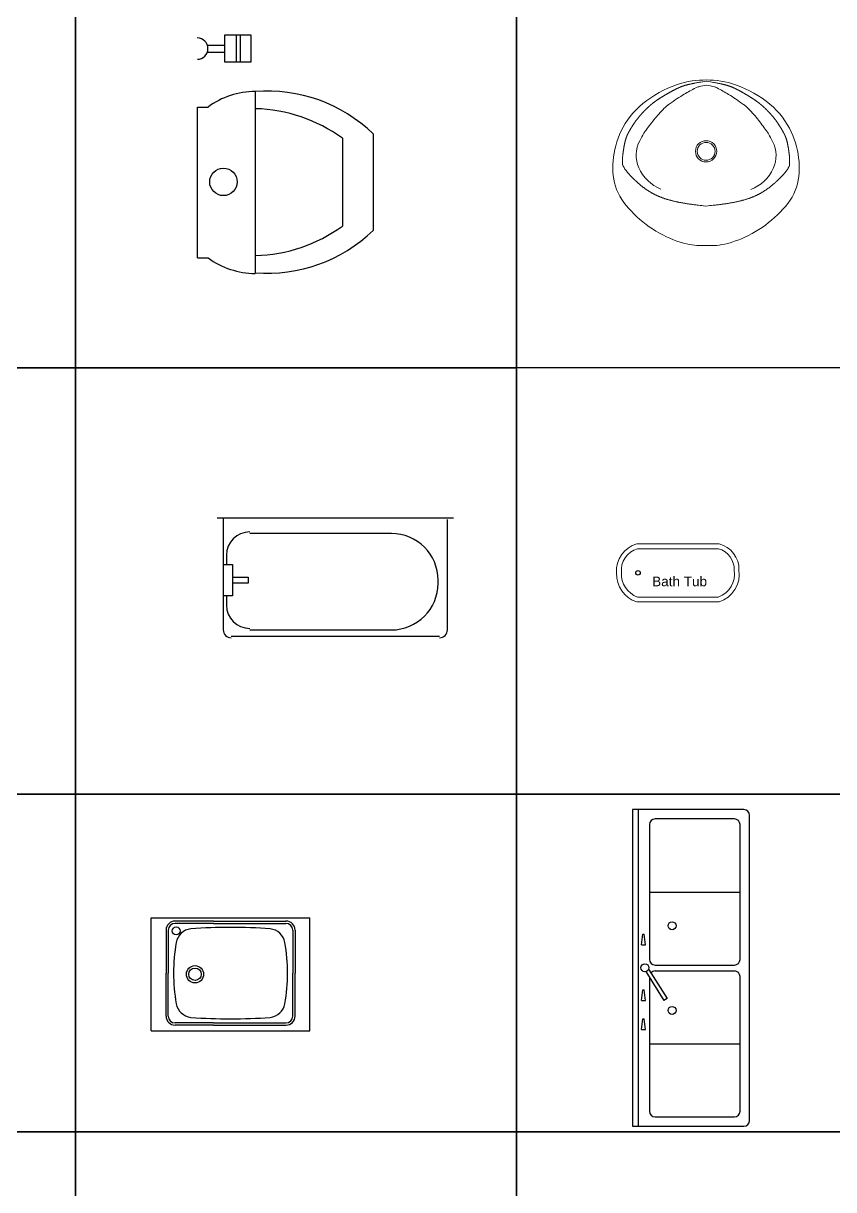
# Model space of a CAD drawing. Header units: millimetres. Extents: x 7765 to 58251, y -31150 to 10119.
# Drawn here: x 26499 to 30079, y -6060 to -905 of the extents above; entities that cross this region are included whole.
import ezdxf

# ---------------------------------------------------------------- set-up
doc = ezdxf.new("R2010")
doc.units = ezdxf.units.MM
for name, color, linetype, lineweight in [('FUR', 7, 'Continuous', 15), ('KUTUPHANE', 4, 'Continuous', 30), ('print', 7, 'Continuous', 13), ('TEXT-1', 250, 'Continuous', 25)]:
    doc.layers.add(name, color=color, linetype=linetype, lineweight=lineweight)
doc.layers.add('PP-AC RETURN PIPE', color=11, linetype='Continuous')
doc.styles.get("Standard").update_dxf_attribs({"font": 'Arial.ttf'})

# ---------------------------------------------------------------- blocks, each defined once
blk = doc.blocks.new('A$C3A4C1CAD')
for p, q in [((0.101, 0.2759), (0.051, 0.2759)), ((0.051, 0.2759), (0.051, 0.2259)), ((0.0726, 0.2759), (0.0726, 0.2259)), ((0.08, 0.2759), (0.08, 0.2259)), ((0.101, 0.2259), (0.101, 0.2759)), ((0.0188, 0.2576), (0.051, 0.2576)), ((0.0188, 0.2444), (0.051, 0.2444)), ((0.051, 0.2259), (0.101, 0.2259)), ((0.1085, 0.1706), (0.1085, -0.1706)), ((0, -0.1414), (0, 0.1414)), ((0, 0.1414), (0.0201, 0.1414)), ((0.3293, 0.0912), (0.3293, -0.0901)), ((0.2718, 0.0831), (0.2718, -0.0821)), ((0, -0.1414), (0.0201, -0.1414))]:
    blk.add_line(p, q)
blk.add_circle((0.0488, 0.0009), 0.0257)
for centre, radius, start, end in [((-0.0002, 0.2509), 0.02, 270.52, 90), ((0.1087, 0.0216), 0.149, 90.0759, 126.5016), ((0.1305, -0.1148), 0.2863, 46.0131, 94.3981), ((0.1005, -0.1549), 0.2933, 54.2552, 88.3315), ((0.1005, 0.156), 0.2933, 271.6685, 305.7448), ((0.1305, 0.1159), 0.2863, 265.6019, 313.9869), ((0.1087, -0.0216), 0.149, 233.4984, 269.9241)]:
    blk.add_arc(centre, radius, start, end)
blk = doc.blocks.new('S13')
at = {"color": 0}
for p, q in [((0, 250), (700, 250)), ((0, -250), (0, 250)), ((275, 235), (105, 235)), ((275, 225), (105, 225)), ((275, 235), (595, 235)), ((275, 225), (595, 225)), ((700, -250), (700, 250)), ((65, 195), (65, 5)), ((75, 195), (75, 5)), ((625, 195), (625, 5)), ((635, 195), (635, 5)), ((65, -185), (65, 5)), ((75, -185), (75, 5)), ((625, -185), (625, 5)), ((635, -185), (635, 5)), ((0, -250), (700, -250)), ((275, -215), (105, -215)), ((275, -225), (105, -225)), ((275, -215), (595, -215)), ((275, -225), (595, -225))]:
    blk.add_line(p, q, dxfattribs=at)
for centre, radius in [((109.6, 191.7), 17.5), ((193, 0), 38), ((193, 0), 27.5)]:
    blk.add_circle(centre, radius, dxfattribs=at)
for centre, radius, start, end in [((105, 195), 40, 90, 180), ((105, 195), 30, 90, 180), ((349.9, -2373.4), 2580.4, 89.9986, 93.896), ((350.1, -2373.4), 2580.4, 86.104, 90.0014), ((595, 195), 40, 0, 90), ((595, 195), 30, 0, 90), ((184, 126.6), 75, 97.23, 169.6188), ((516, 126.6), 75, 10.3812, 82.77), ((848, 5), 750, 169.6188, 180), ((-148, 5), 750, 0, 10.3812), ((848, 5), 750, 180, 190.3812), ((-148, 5), 750, 349.6188, 0), ((184, -116.6), 75, 190.3812, 262.77), ((516, -116.6), 75, 277.23, 349.6188), ((105, -185), 40, 180, 270), ((105, -185), 30, 180, 270), ((349.9, 2383.4), 2580.4, 266.104, 270.0014), ((350.1, 2383.4), 2580.4, 269.9986, 273.896), ((595, -185), 40, 270, 0), ((595, -185), 30, 270, 0)]:
    blk.add_arc(centre, radius, start, end, dxfattribs=at)
blk = doc.blocks.new('S16')
at = {"color": 0}
for p, q in [((0, 840), (0, -840)), ((30, 840), (0, 840)), ((590, 840), (30, 840)), ((30, 840), (30, -840)), ((620, -810), (620, 810)), ((90, 760), (90, 402.5)), ((540, 790), (120, 790)), ((570, 45), (570, 760)), ((90, 402.5), (570, 402.5)), ((90, 402.5), (90, 45)), ((47.6, 122.8), (54.2, 179.7)), ((54.2, 179.7), (61.8, 179.7)), ((68.5, 122.8), (61.8, 179.7)), ((47.6, 122.8), (68.5, 122.8)), ((120, 15), (540, 15)), ((69.7, -19.7), (166.5, -172.5)), ((85.1, -6.7), (183.3, -161.8)), ((90, -51.8), (90, -403.2)), ((120, -16.3), (540, -16.3)), ((570, -760), (570, -46.3)), ((47.6, -172.9), (54.2, -116.1)), ((54.2, -116.1), (61.8, -116.1)), ((68.5, -172.9), (61.8, -116.1)), ((47.6, -172.9), (68.5, -172.9)), ((183.3, -161.8), (166.5, -172.5)), ((47.6, -327), (54.2, -270.2)), ((54.2, -270.2), (61.8, -270.2)), ((68.5, -327), (61.8, -270.2)), ((47.6, -327), (68.5, -327)), ((90, -403.2), (570, -403.2)), ((90, -403.2), (90, -760)), ((120, -790), (540, -790)), ((0, -840), (30, -840)), ((30, -840), (590, -840))]:
    blk.add_line(p, q, dxfattribs=at)
for centre in [(209.8, 223.7), (65.3, 1.1), (209.8, -225.1)]:
    blk.add_circle(centre, 21.2, dxfattribs=at)
for centre, start, end in [((590, 810), 0, 90), ((120, 760), 90, 180), ((540, 760), 0, 90), ((120, 45), 180, 270), ((540, 45), 270, 0), ((120, -46.3), 90, 138.39139), ((540, -46.3), 0, 90), ((120, -760), 180, 270), ((540, -760), 270, 0), ((590, -810), 270, 0)]:
    blk.add_arc(centre, 30, start, end, dxfattribs=at)
blk = doc.blocks.new('URINAL')
at = {"color": 1}
blk.add_lwpolyline([(3.1, 43.3), (4.6, 49.2), (6.4, 55.5), (8.6, 61.9), (11.1, 68.6), (13.8, 75.5), (16.9, 82.4), (20.2, 89.3), (23.8, 96.1), (27.7, 102.8), (31.7, 109.4), (36, 115.8), (40.5, 122.1), (45.2, 128.2), (50.1, 134.1), (55.2, 139.9), (60.4, 145.5), (65.8, 150.8), (71.3, 156), (77, 160.8), (82.8, 165.4), (88.8, 169.6), (95, 173.4), (101.3, 176.7), (107.8, 179.6), (114.4, 182), (121.2, 183.9), (128.1, 185.4), (135.1, 186.4), (142.3, 187), (149.5, 187.2), (156.7, 187.1), (164, 186.7), (171.3, 185.9), (178.6, 184.9), (185.8, 183.5), (193.1, 181.8), (200.4, 179.8), (207.6, 177.3), (214.8, 174.5), (222, 171.3), (229.1, 167.6), (236.1, 163.5), (243.1, 159), (249.9, 154), (256.5, 148.6), (263, 142.7), (269.3, 136.3), (275.3, 129.4), (281.1, 122.1), (286.6, 114.3), (291.8, 106.2), (296.7, 98), (301.2, 89.6), (305.2, 81.2), (308.8, 72.8), (311.9, 64.7), (314.5, 56.8), (316.7, 49.1), (318.4, 41.6), (319.7, 34.3), (320.6, 27.2), (321.2, 20.1), (321.6, 13.2), (321.7, 6.2), (321.6, -0.7), (321.2, -7.7), (320.6, -14.8), (319.7, -21.9), (318.4, -29.2), (316.7, -36.7), (314.5, -44.4), (311.9, -52.3), (308.8, -60.4), (305.2, -68.8), (301.2, -77.2), (296.7, -85.6), (291.8, -93.8), (286.6, -101.9), (281.1, -109.7), (275.3, -117), (269.3, -123.9), (263, -130.3), (256.5, -136.2), (249.9, -141.6), (243.1, -146.6), (236.1, -151.1), (229.1, -155.2), (222, -158.9), (214.8, -162.1), (207.6, -164.9), (200.4, -167.4), (193.1, -169.4), (185.8, -171.1), (178.6, -172.5), (171.3, -173.5), (164, -174.3), (156.7, -174.7), (149.5, -174.8), (142.3, -174.6), (135.1, -174), (128.1, -173), (121.2, -171.5), (114.4, -169.6), (107.8, -167.2), (101.3, -164.3), (95, -161), (88.8, -157.2), (82.8, -153), (77, -148.4), (71.3, -143.6), (65.8, -138.4), (60.4, -133.1), (55.2, -127.5), (50.1, -121.7), (45.2, -115.8), (40.5, -109.7), (36, -103.4), (31.7, -97), (27.7, -90.4), (23.8, -83.7), (20.2, -76.9), (16.9, -70), (13.8, -63.1), (11.1, -56.2), (8.6, -49.5), (6.4, -43), (4.6, -36.8), (3.1, -30.9), (2, -25.4), (1.2, -20.3), (0.6, -15.4), (0.3, -10.8), (0.1, -6.4), (0, -2.1), (0, 2.1), (0, 6.2), (0, 10.3), (0, 14.5), (0.1, 18.8), (0.3, 23.2), (0.6, 27.8), (1.2, 32.7), (2, 37.8)], close=True, dxfattribs=at)
for points in [[(76.8, 6.2), (77.2, 10.5), (77.6, 14.2), (78, 17.5), (78.3, 20.4), (78.6, 22.9), (78.9, 25.2), (79.1, 27.2), (79.3, 29.1), (79.6, 30.8), (79.8, 32.5), (80, 34.1), (80.2, 35.7), (80.4, 37.2), (80.6, 38.6), (80.8, 40), (81, 41.4), (81.2, 42.8), (81.4, 44.2), (81.6, 45.6), (81.9, 47), (82.1, 48.3), (82.3, 49.7), (82.5, 51), (82.8, 52.4), (83, 53.7), (83.2, 55), (83.5, 56.3), (83.7, 57.7), (84, 59), (84.2, 60.3), (84.5, 61.5), (84.8, 62.8), (85, 64.1), (85.3, 65.4), (85.6, 66.6), (85.9, 67.9), (86.1, 69.1), (86.4, 70.4), (86.7, 71.6), (87, 72.8), (87.3, 74), (87.6, 75.2), (88, 76.4), (88.3, 77.6), (88.6, 78.8), (88.9, 79.9), (89.3, 81.1), (89.6, 82.2), (90, 83.4), (90.3, 84.5), (90.7, 85.6), (91, 86.8), (91.4, 87.9), (91.8, 89), (92.2, 90.1), (92.6, 91.1), (93, 92.2), (93.4, 93.3), (93.8, 94.3), (94.2, 95.4), (94.6, 96.4), (95, 97.4), (95.4, 98.4), (95.9, 99.5), (96.3, 100.5), (96.8, 101.5), (97.2, 102.4), (97.7, 103.4), (98.1, 104.4), (98.6, 105.3), (99.1, 106.3), (99.6, 107.2), (100, 108.2), (100.5, 109.1), (101, 110), (101.5, 111), (102, 111.9), (102.5, 112.8), (103, 113.7), (103.6, 114.5), (104.1, 115.4), (104.6, 116.3), (105.1, 117.2), (105.7, 118), (106.2, 118.9), (106.8, 119.7), (107.3, 120.6), (107.9, 121.4), (108.4, 122.2), (109, 123.1), (109.5, 123.9), (110.1, 124.7), (110.7, 125.5), (111.3, 126.3), (111.9, 127.1), (112.4, 127.9), (113, 128.7), (113.6, 129.4), (114.2, 130.2), (114.8, 131), (115.4, 131.7), (116, 132.5), (116.6, 133.3), (117.3, 134), (117.9, 134.7), (118.5, 135.5), (119.1, 136.2), (119.7, 137), (120.4, 137.7), (121, 138.4), (121.6, 139.1), (122.3, 139.8), (122.9, 140.5), (123.6, 141.3), (124.2, 142), (124.9, 142.7), (125.5, 143.4), (126.2, 144), (126.8, 144.7), (127.5, 145.4), (128.2, 146.1), (128.8, 146.8), (129.5, 147.5), (130.2, 148.1), (130.8, 148.8), (131.5, 149.5), (132.2, 150.1), (132.9, 150.8), (133.6, 151.4), (134.2, 152.1), (134.9, 152.7), (135.6, 153.4), (136.3, 154), (137, 154.7), (137.7, 155.3), (138.4, 155.9), (139.1, 156.5), (139.8, 157.2), (140.5, 157.8), (141.2, 158.4), (141.9, 159), (142.6, 159.6), (143.4, 160.2), (144.1, 160.8), (144.8, 161.4), (145.5, 161.9), (146.3, 162.5), (147.1, 163.1), (147.9, 163.7), (148.7, 164.2), (149.7, 164.8), (150.6, 165.4), (151.7, 165.9), (152.7, 166.5), (153.7, 167), (154.7, 167.5), (155.5, 167.9), (156.1, 168.2), (156.5, 168.4), (156.7, 168.4)], [(319.4, 6.2), (318.7, 10.4), (318.1, 14), (317.6, 17.1), (317.1, 19.8), (316.7, 22), (316.4, 23.9), (316, 25.6), (315.8, 27.1), (315.5, 28.5), (315.2, 29.8), (315, 31), (314.8, 32.2), (314.5, 33.3), (314.3, 34.3), (314.1, 35.3), (313.9, 36.2), (313.7, 37.1), (313.5, 38), (313.3, 38.9), (313.1, 39.7), (312.9, 40.6), (312.7, 41.4), (312.5, 42.2), (312.3, 43), (312.1, 43.7), (311.9, 44.5), (311.7, 45.2), (311.5, 45.9), (311.3, 46.6), (311.1, 47.3), (310.9, 47.9), (310.7, 48.6), (310.5, 49.2), (310.3, 49.8), (310.1, 50.4), (309.9, 51), (309.7, 51.6), (309.5, 52.2), (309.3, 52.8), (309.1, 53.3), (308.9, 53.9), (308.6, 54.4), (308.4, 55), (308.2, 55.5), (308, 56), (307.8, 56.6), (307.6, 57.1), (307.4, 57.6), (307.1, 58.1), (306.9, 58.6), (306.7, 59.1), (306.5, 59.6), (306.2, 60.1), (306, 60.6), (305.8, 61.1), (305.5, 61.6), (305.3, 62.1), (305.1, 62.7), (304.8, 63.2), (304.6, 63.7), (304.3, 64.2), (304.1, 64.7), (303.8, 65.2), (303.5, 65.7), (303.3, 66.2), (303, 66.7), (302.8, 67.3), (302.5, 67.8), (302.2, 68.3), (302, 68.8), (301.7, 69.3), (301.4, 69.8), (301.1, 70.4), (300.9, 70.9), (300.6, 71.4), (300.3, 71.9), (300, 72.4), (299.7, 73), (299.5, 73.5), (299.2, 74), (298.9, 74.5), (298.6, 75), (298.3, 75.6), (298, 76.1), (297.7, 76.6), (297.4, 77.1), (297.2, 77.6), (296.9, 78.1), (296.6, 78.7), (296.3, 79.2), (296, 79.7), (295.7, 80.2), (295.4, 80.7), (295.1, 81.2), (294.8, 81.7), (294.5, 82.2), (294.2, 82.7), (293.9, 83.2), (293.6, 83.7), (293.3, 84.2), (293, 84.7), (292.7, 85.2), (292.4, 85.7), (292.2, 86.2), (291.9, 86.7), (291.6, 87.2), (291.3, 87.6), (291, 88.1), (290.7, 88.6), (290.4, 89.1), (290.1, 89.5), (289.8, 90), (289.5, 90.5), (289.3, 90.9), (289, 91.4), (288.7, 91.8), (288.4, 92.3), (288.1, 92.7), (287.9, 93.2), (287.6, 93.6), (287.3, 94), (287, 94.5), (286.8, 94.9), (286.5, 95.3), (286.2, 95.7), (286, 96.2), (285.7, 96.6), (285.4, 97), (285.2, 97.4), (284.9, 97.8), (284.6, 98.2), (284.4, 98.6), (284.1, 99), (283.8, 99.4), (283.6, 99.8), (283.3, 100.2), (283.1, 100.6), (282.8, 100.9), (282.5, 101.3), (282.3, 101.7), (282, 102.1), (281.8, 102.4), (281.5, 102.8), (281.3, 103.2), (281, 103.5), (280.7, 103.9), (280.5, 104.3), (280.2, 104.6), (280, 105), (279.7, 105.3), (279.5, 105.7), (279.2, 106.1), (278.9, 106.4), (278.7, 106.8), (278.4, 107.1), (278.1, 107.5), (277.9, 107.8), (277.6, 108.2), (277.4, 108.5), (277.1, 108.8), (276.8, 109.2), (276.6, 109.5), (276.3, 109.9), (276, 110.2), (275.7, 110.6), (275.5, 110.9), (275.2, 111.2), (274.9, 111.6), (274.6, 111.9), (274.4, 112.3), (274.1, 112.6), (273.8, 112.9), (273.5, 113.3), (273.2, 113.6), (272.9, 114), (272.6, 114.3), (272.3, 114.7), (272.1, 115), (271.8, 115.3), (271.5, 115.7), (271.1, 116), (270.8, 116.4), (270.5, 116.7), (270.2, 117.1), (269.9, 117.4), (269.6, 117.8), (269.3, 118.1), (269, 118.5), (268.6, 118.8), (268.3, 119.2), (268, 119.5), (267.6, 119.9), (267.3, 120.2), (267, 120.6), (266.6, 120.9), (266.3, 121.3), (265.9, 121.7), (265.6, 122), (265.3, 122.4), (264.9, 122.7), (264.5, 123.1), (264.2, 123.4), (263.8, 123.8), (263.5, 124.2), (263.1, 124.5), (262.8, 124.9), (262.4, 125.2), (262, 125.6), (261.7, 126), (261.3, 126.3), (260.9, 126.7), (260.5, 127), (260.2, 127.4), (259.8, 127.7), (259.4, 128.1), (259, 128.5), (258.6, 128.8), (258.3, 129.2), (257.9, 129.5), (257.5, 129.9), (257.1, 130.2), (256.7, 130.6), (256.3, 130.9), (255.9, 131.3), (255.5, 131.7), (255.1, 132), (254.7, 132.4), (254.4, 132.7), (254, 133), (253.6, 133.4), (253.2, 133.7), (252.8, 134.1), (252.4, 134.4), (252, 134.8), (251.6, 135.1), (251.1, 135.4), (250.7, 135.8), (250.3, 136.1), (249.9, 136.5), (249.5, 136.8), (249.1, 137.1), (248.7, 137.5), (248.3, 137.8), (247.9, 138.1), (247.5, 138.4), (247.1, 138.8), (246.7, 139.1), (246.3, 139.4), (245.8, 139.7), (245.4, 140), (245, 140.3), (244.6, 140.7), (244.2, 141), (243.8, 141.3), (243.4, 141.6), (243, 141.9), (242.6, 142.2), (242.1, 142.5), (241.7, 142.8), (241.3, 143.1), (240.9, 143.4), (240.5, 143.7), (240.1, 144), (239.7, 144.2), (239.3, 144.5), (238.9, 144.8), (238.5, 145.1), (238.1, 145.4), (237.7, 145.6), (237.2, 145.9), (236.8, 146.2), (236.4, 146.5), (236, 146.7), (235.6, 147), (235.2, 147.3), (234.8, 147.5), (234.4, 147.8), (234, 148), (233.6, 148.3), (233.2, 148.6), (232.9, 148.8), (232.5, 149.1), (232.1, 149.3), (231.7, 149.6), (231.3, 149.8), (230.9, 150), (230.5, 150.3), (230.1, 150.5), (229.8, 150.8), (229.4, 151), (229, 151.2), (228.6, 151.4), (228.3, 151.7), (227.9, 151.9), (227.5, 152.1), (227.1, 152.3), (226.8, 152.6), (226.4, 152.8), (226, 153), (225.7, 153.2), (225.3, 153.4), (225, 153.6), (224.6, 153.8), (224.3, 154), (223.9, 154.2), (223.6, 154.4), (223.2, 154.6), (222.9, 154.8), (222.6, 155), (222.2, 155.2), (221.9, 155.4), (221.6, 155.5), (221.2, 155.7), (220.9, 155.9), (220.6, 156.1), (220.3, 156.3), (219.9, 156.4), (219.6, 156.6), (219.3, 156.8), (219, 156.9), (218.7, 157.1), (218.4, 157.3), (218.1, 157.4), (217.8, 157.6), (217.5, 157.7), (217.2, 157.9), (216.9, 158.1), (216.6, 158.2), (216.3, 158.4), (216, 158.5), (215.7, 158.6), (215.4, 158.8), (215.1, 158.9), (214.8, 159.1), (214.5, 159.2), (214.2, 159.4), (213.8, 159.5), (213.5, 159.6), (213.2, 159.8), (212.9, 159.9), (212.6, 160), (212.3, 160.2), (212, 160.3), (211.7, 160.4), (211.4, 160.5), (211.1, 160.7), (210.8, 160.8), (210.5, 160.9), (210.1, 161), (209.8, 161.1), (209.5, 161.3), (209.2, 161.4), (208.8, 161.5), (208.5, 161.6), (208.2, 161.7), (207.8, 161.8), (207.5, 161.9), (207.1, 162), (206.8, 162.2), (206.4, 162.3), (206.1, 162.4), (205.7, 162.5), (205.3, 162.6), (205, 162.7), (204.6, 162.8), (204.2, 162.9), (203.8, 163), (203.4, 163.1), (203, 163.2), (202.6, 163.3), (202.2, 163.4), (201.8, 163.5), (201.4, 163.6), (201, 163.7), (200.6, 163.8), (200.1, 163.9), (199.7, 164), (199.3, 164.1), (198.8, 164.2), (198.4, 164.3), (197.9, 164.4), (197.4, 164.5), (197, 164.6), (196.5, 164.7), (196, 164.8), (195.5, 164.9), (195, 165), (194.6, 165), (194.1, 165.1), (193.6, 165.2), (193.1, 165.3), (192.6, 165.4), (192.1, 165.5), (191.5, 165.6), (191, 165.7), (190.5, 165.8), (190, 165.8), (189.5, 165.9), (189, 166), (188.5, 166.1), (188, 166.2), (187.4, 166.3), (186.9, 166.3), (186.4, 166.4), (185.9, 166.5), (185.4, 166.6), (184.8, 166.7), (184.3, 166.7), (183.8, 166.8), (183.3, 166.9), (182.8, 167), (182.3, 167), (181.8, 167.1), (181.3, 167.2), (180.8, 167.3), (180.3, 167.3), (179.8, 167.4), (179.3, 167.5), (178.8, 167.5), (178.2, 167.6), (177.7, 167.7), (177.2, 167.7), (176.6, 167.8), (176.1, 167.9), (175.5, 167.9), (174.6, 168), (173.5, 168.1), (171.8, 168.2), (169.5, 168.2), (166.3, 168.3), (162.1, 168.4), (156.7, 168.4)], [(76.8, 6.2), (77.2, 1.9), (77.6, -1.8), (78, -5.1), (78.3, -8), (78.6, -10.5), (78.9, -12.8), (79.1, -14.8), (79.3, -16.7), (79.6, -18.4), (79.8, -20.1), (80, -21.7), (80.2, -23.3), (80.4, -24.8), (80.6, -26.2), (80.8, -27.6), (81, -29), (81.2, -30.4), (81.4, -31.8), (81.6, -33.2), (81.9, -34.5), (82.1, -35.9), (82.3, -37.3), (82.5, -38.6), (82.8, -40), (83, -41.3), (83.2, -42.6), (83.5, -43.9), (83.7, -45.3), (84, -46.6), (84.2, -47.9), (84.5, -49.1), (84.8, -50.4), (85, -51.7), (85.3, -53), (85.6, -54.2), (85.9, -55.5), (86.1, -56.7), (86.4, -57.9), (86.7, -59.2), (87, -60.4), (87.3, -61.6), (87.6, -62.8), (88, -64), (88.3, -65.2), (88.6, -66.4), (88.9, -67.5), (89.3, -68.7), (89.6, -69.8), (90, -71), (90.3, -72.1), (90.7, -73.2), (91, -74.4), (91.4, -75.5), (91.8, -76.6), (92.2, -77.6), (92.6, -78.7), (93, -79.8), (93.4, -80.9), (93.8, -81.9), (94.2, -83), (94.6, -84), (95, -85), (95.4, -86), (95.9, -87.1), (96.3, -88.1), (96.8, -89), (97.2, -90), (97.7, -91), (98.1, -92), (98.6, -92.9), (99.1, -93.9), (99.6, -94.8), (100, -95.8), (100.5, -96.7), (101, -97.6), (101.5, -98.5), (102, -99.5), (102.5, -100.4), (103, -101.3), (103.6, -102.1), (104.1, -103), (104.6, -103.9), (105.1, -104.8), (105.7, -105.6), (106.2, -106.5), (106.8, -107.3), (107.3, -108.2), (107.9, -109), (108.4, -109.8), (109, -110.7), (109.5, -111.5), (110.1, -112.3), (110.7, -113.1), (111.3, -113.9), (111.9, -114.7), (112.4, -115.5), (113, -116.3), (113.6, -117), (114.2, -117.8), (114.8, -118.6), (115.4, -119.3), (116, -120.1), (116.6, -120.9), (117.3, -121.6), (117.9, -122.3), (118.5, -123.1), (119.1, -123.8), (119.7, -124.6), (120.4, -125.3), (121, -126), (121.6, -126.7), (122.3, -127.4), (122.9, -128.1), (123.6, -128.9), (124.2, -129.6), (124.9, -130.3), (125.5, -131), (126.2, -131.6), (126.8, -132.3), (127.5, -133), (128.2, -133.7), (128.8, -134.4), (129.5, -135.1), (130.2, -135.7), (130.8, -136.4), (131.5, -137.1), (132.2, -137.7), (132.9, -138.4), (133.6, -139), (134.2, -139.7), (134.9, -140.3), (135.6, -141), (136.3, -141.6), (137, -142.3), (137.7, -142.9), (138.4, -143.5), (139.1, -144.1), (139.8, -144.8), (140.5, -145.4), (141.2, -146), (141.9, -146.6), (142.6, -147.2), (143.4, -147.8), (144.1, -148.4), (144.8, -149), (145.5, -149.5), (146.3, -150.1), (147.1, -150.7), (147.9, -151.3), (148.7, -151.8), (149.7, -152.4), (150.6, -153), (151.7, -153.5), (152.7, -154.1), (153.7, -154.6), (154.7, -155.1), (155.5, -155.5), (156.1, -155.8), (156.5, -156), (156.7, -156)], [(319.4, 6.2), (318.7, 2), (318.1, -1.6), (317.6, -4.7), (317.1, -7.3), (316.7, -9.6), (316.4, -11.5), (316, -13.2), (315.8, -14.7), (315.5, -16.1), (315.2, -17.4), (315, -18.6), (314.8, -19.8), (314.5, -20.8), (314.3, -21.9), (314.1, -22.8), (313.9, -23.8), (313.7, -24.7), (313.5, -25.6), (313.3, -26.5), (313.1, -27.3), (312.9, -28.2), (312.7, -29), (312.5, -29.8), (312.3, -30.6), (312.1, -31.3), (311.9, -32.1), (311.7, -32.8), (311.5, -33.5), (311.3, -34.2), (311.1, -34.9), (310.9, -35.5), (310.7, -36.2), (310.5, -36.8), (310.3, -37.4), (310.1, -38), (309.9, -38.6), (309.7, -39.2), (309.5, -39.8), (309.3, -40.4), (309.1, -40.9), (308.9, -41.5), (308.6, -42), (308.4, -42.6), (308.2, -43.1), (308, -43.6), (307.8, -44.2), (307.6, -44.7), (307.4, -45.2), (307.1, -45.7), (306.9, -46.2), (306.7, -46.7), (306.5, -47.2), (306.2, -47.7), (306, -48.2), (305.8, -48.7), (305.5, -49.2), (305.3, -49.7), (305.1, -50.2), (304.8, -50.8), (304.6, -51.3), (304.3, -51.8), (304.1, -52.3), (303.8, -52.8), (303.5, -53.3), (303.3, -53.8), (303, -54.3), (302.8, -54.8), (302.5, -55.4), (302.2, -55.9), (302, -56.4), (301.7, -56.9), (301.4, -57.4), (301.1, -58), (300.9, -58.5), (300.6, -59), (300.3, -59.5), (300, -60), (299.7, -60.6), (299.5, -61.1), (299.2, -61.6), (298.9, -62.1), (298.6, -62.6), (298.3, -63.2), (298, -63.7), (297.7, -64.2), (297.4, -64.7), (297.2, -65.2), (296.9, -65.7), (296.6, -66.3), (296.3, -66.8), (296, -67.3), (295.7, -67.8), (295.4, -68.3), (295.1, -68.8), (294.8, -69.3), (294.5, -69.8), (294.2, -70.3), (293.9, -70.8), (293.6, -71.3), (293.3, -71.8), (293, -72.3), (292.7, -72.8), (292.4, -73.3), (292.2, -73.8), (291.9, -74.3), (291.6, -74.8), (291.3, -75.2), (291, -75.7), (290.7, -76.2), (290.4, -76.7), (290.1, -77.1), (289.8, -77.6), (289.5, -78.1), (289.3, -78.5), (289, -79), (288.7, -79.4), (288.4, -79.9), (288.1, -80.3), (287.9, -80.8), (287.6, -81.2), (287.3, -81.6), (287, -82.1), (286.8, -82.5), (286.5, -82.9), (286.2, -83.3), (286, -83.8), (285.7, -84.2), (285.4, -84.6), (285.2, -85), (284.9, -85.4), (284.6, -85.8), (284.4, -86.2), (284.1, -86.6), (283.8, -87), (283.6, -87.4), (283.3, -87.8), (283.1, -88.2), (282.8, -88.5), (282.5, -88.9), (282.3, -89.3), (282, -89.7), (281.8, -90), (281.5, -90.4), (281.3, -90.8), (281, -91.1), (280.7, -91.5), (280.5, -91.9), (280.2, -92.2), (280, -92.6), (279.7, -92.9), (279.5, -93.3), (279.2, -93.7), (278.9, -94), (278.7, -94.4), (278.4, -94.7), (278.1, -95.1), (277.9, -95.4), (277.6, -95.8), (277.4, -96.1), (277.1, -96.4), (276.8, -96.8), (276.6, -97.1), (276.3, -97.5), (276, -97.8), (275.7, -98.2), (275.5, -98.5), (275.2, -98.8), (274.9, -99.2), (274.6, -99.5), (274.4, -99.9), (274.1, -100.2), (273.8, -100.5), (273.5, -100.9), (273.2, -101.2), (272.9, -101.6), (272.6, -101.9), (272.3, -102.3), (272.1, -102.6), (271.8, -102.9), (271.5, -103.3), (271.1, -103.6), (270.8, -104), (270.5, -104.3), (270.2, -104.7), (269.9, -105), (269.6, -105.4), (269.3, -105.7), (269, -106.1), (268.6, -106.4), (268.3, -106.8), (268, -107.1), (267.6, -107.5), (267.3, -107.8), (267, -108.2), (266.6, -108.5), (266.3, -108.9), (265.9, -109.3), (265.6, -109.6), (265.3, -110), (264.9, -110.3), (264.5, -110.7), (264.2, -111), (263.8, -111.4), (263.5, -111.8), (263.1, -112.1), (262.8, -112.5), (262.4, -112.8), (262, -113.2), (261.7, -113.6), (261.3, -113.9), (260.9, -114.3), (260.5, -114.6), (260.2, -115), (259.8, -115.3), (259.4, -115.7), (259, -116.1), (258.6, -116.4), (258.3, -116.8), (257.9, -117.1), (257.5, -117.5), (257.1, -117.8), (256.7, -118.2), (256.3, -118.5), (255.9, -118.9), (255.5, -119.2), (255.1, -119.6), (254.7, -119.9), (254.4, -120.3), (254, -120.6), (253.6, -121), (253.2, -121.3), (252.8, -121.7), (252.4, -122), (252, -122.4), (251.6, -122.7), (251.1, -123), (250.7, -123.4), (250.3, -123.7), (249.9, -124.1), (249.5, -124.4), (249.1, -124.7), (248.7, -125), (248.3, -125.4), (247.9, -125.7), (247.5, -126), (247.1, -126.4), (246.7, -126.7), (246.3, -127), (245.8, -127.3), (245.4, -127.6), (245, -127.9), (244.6, -128.3), (244.2, -128.6), (243.8, -128.9), (243.4, -129.2), (243, -129.5), (242.6, -129.8), (242.1, -130.1), (241.7, -130.4), (241.3, -130.7), (240.9, -131), (240.5, -131.3), (240.1, -131.5), (239.7, -131.8), (239.3, -132.1), (238.9, -132.4), (238.5, -132.7), (238.1, -133), (237.7, -133.2), (237.2, -133.5), (236.8, -133.8), (236.4, -134.1), (236, -134.3), (235.6, -134.6), (235.2, -134.9), (234.8, -135.1), (234.4, -135.4), (234, -135.6), (233.6, -135.9), (233.2, -136.2), (232.9, -136.4), (232.5, -136.7), (232.1, -136.9), (231.7, -137.2), (231.3, -137.4), (230.9, -137.6), (230.5, -137.9), (230.1, -138.1), (229.8, -138.3), (229.4, -138.6), (229, -138.8), (228.6, -139), (228.3, -139.3), (227.9, -139.5), (227.5, -139.7), (227.1, -139.9), (226.8, -140.1), (226.4, -140.4), (226, -140.6), (225.7, -140.8), (225.3, -141), (225, -141.2), (224.6, -141.4), (224.3, -141.6), (223.9, -141.8), (223.6, -142), (223.2, -142.2), (222.9, -142.4), (222.6, -142.6), (222.2, -142.8), (221.9, -143), (221.6, -143.1), (221.2, -143.3), (220.9, -143.5), (220.6, -143.7), (220.3, -143.9), (219.9, -144), (219.6, -144.2), (219.3, -144.4), (219, -144.5), (218.7, -144.7), (218.4, -144.9), (218.1, -145), (217.8, -145.2), (217.5, -145.3), (217.2, -145.5), (216.9, -145.7), (216.6, -145.8), (216.3, -146), (216, -146.1), (215.7, -146.2), (215.4, -146.4), (215.1, -146.5), (214.8, -146.7), (214.5, -146.8), (214.2, -147), (213.8, -147.1), (213.5, -147.2), (213.2, -147.4), (212.9, -147.5), (212.6, -147.6), (212.3, -147.7), (212, -147.9), (211.7, -148), (211.4, -148.1), (211.1, -148.2), (210.8, -148.4), (210.5, -148.5), (210.1, -148.6), (209.8, -148.7), (209.5, -148.8), (209.2, -149), (208.8, -149.1), (208.5, -149.2), (208.2, -149.3), (207.8, -149.4), (207.5, -149.5), (207.1, -149.6), (206.8, -149.8), (206.4, -149.9), (206.1, -150), (205.7, -150.1), (205.3, -150.2), (205, -150.3), (204.6, -150.4), (204.2, -150.5), (203.8, -150.6), (203.4, -150.7), (203, -150.8), (202.6, -150.9), (202.2, -151), (201.8, -151.1), (201.4, -151.2), (201, -151.3), (200.6, -151.4), (200.1, -151.5), (199.7, -151.6), (199.3, -151.7), (198.8, -151.8), (198.4, -151.9), (197.9, -152), (197.4, -152.1), (197, -152.2), (196.5, -152.3), (196, -152.4), (195.5, -152.5), (195, -152.5), (194.6, -152.6), (194.1, -152.7), (193.6, -152.8), (193.1, -152.9), (192.6, -153), (192.1, -153.1), (191.5, -153.2), (191, -153.3), (190.5, -153.4), (190, -153.4), (189.5, -153.5), (189, -153.6), (188.5, -153.7), (188, -153.8), (187.4, -153.9), (186.9, -153.9), (186.4, -154), (185.9, -154.1), (185.4, -154.2), (184.8, -154.3), (184.3, -154.3), (183.8, -154.4), (183.3, -154.5), (182.8, -154.6), (182.3, -154.6), (181.8, -154.7), (181.3, -154.8), (180.8, -154.9), (180.3, -154.9), (179.8, -155), (179.3, -155.1), (178.8, -155.1), (178.2, -155.2), (177.7, -155.3), (177.2, -155.3), (176.6, -155.4), (176.1, -155.5), (175.5, -155.5), (174.6, -155.6), (173.5, -155.7), (171.8, -155.8), (169.5, -155.8), (166.3, -155.9), (162.1, -156), (156.7, -156)]]:
    blk.add_lwpolyline(points, dxfattribs=at)
at = {"color": 14}
for points in [[(109.4, 93.5, -0.198728), (150.5, 136.8, -0.229411), (202.9, 135.1, -0.005956), (217.8, 127.1, -0.029238), (220.7, 125.2, -0.009037), (244.1, 107.7, -0.018374), (255.1, 98.5, -0.010638), (266.2, 88, -0.023483), (270.9, 83, -0.02018), (274.4, 78.4, -0.00612), (285.2, 62.9, -0.016328), (293.9, 49.2, -0.010481), (306.3, 27, -0.058793), (308.4, 21.5, -0.022944), (311.5, 6.9)], [(109.4, -81.1, 0.198728), (150.5, -124.4, 0.229411), (202.9, -122.7, 0.005956), (217.8, -114.7, 0.029238), (220.7, -112.8, 0.009037), (244.1, -95.3, 0.018374), (255.1, -86.1, 0.010638), (266.2, -75.6, 0.023483), (270.9, -70.6, 0.02018), (274.3, -66.2, 0.005886), (285.2, -50.5, 0.016562), (293.8, -36.9, 0.010487), (306.3, -14.6, 0.062704), (308.5, -8.6, 0.025259), (311.5, 6.9)]]:
    blk.add_lwpolyline(points, format="xyb", dxfattribs=at)
blk.add_circle((183.1, 6.2), 20.7, dxfattribs=at)
blk.add_circle((183.1, 6.2), 17.4)
blk = doc.blocks.new('zw$69F3')
at = {"layer": 'KUTUPHANE'}
for p, q in [((-4, 40), (148, 40)), ((0, 40), (0, -32)), ((144, -32), (144, 39)), ((108, 30), (17, 30)), ((2, 16), (2, 10)), ((0, 10), (6, 10)), ((6, 10), (6, -10)), ((6, 2), (16, 2)), ((16, 2), (16, -2)), ((16, -2), (6, -2)), ((138, -2), (138, 0)), ((6, -10), (0, -10)), ((2, -10), (2, -16)), ((5, -36), (139, -36)), ((17, -32), (108, -32))]:
    blk.add_line(p, q, dxfattribs=at)
blk.add_circle((0, 0), 0, dxfattribs=at)
for centre, radius, start, end in [((17, 16), 15, 90, 180), ((108, 0), 30, 360, 90), ((108, -2), 30, 270, 360), ((17, -16), 15, 180, 270), ((5, -32), 5, 180, 270), ((139, -32), 5, 270, 360)]:
    blk.add_arc(centre, radius, start, end, dxfattribs=at)
blk = doc.blocks.new('PP-BATHTUB P')
blk.add_circle((29708, 4711), 33.3)
at = {"layer": 'FUR'}
for points in [[(30917, 4276, 0.368364), (31213, 4753, 0.353206), (30917, 5142), (29689, 5142, 0.363479), (29388, 4709, 0.335821), (29689, 4276)], [(30905, 4348, 0.365039), (31141, 4748, 0.351545), (30908, 5070), (29699, 5070, 0.359705), (29460, 4711, 0.331062), (29701, 4348)]]:
    blk.add_lwpolyline(points, format="xyb", close=True, dxfattribs=at)
at = {"layer": 'TEXT-1', "insert": (30328, 4581), "char_height": 144.4, "width": 2419.02, "attachment_point": 5}
blk.add_mtext('Bath Tub', dxfattribs=at)

msp = doc.modelspace()

# ---------------------------------------------------------------- linework, layer by layer
at = {"color": 254}
for p, q in [((26729.2, 9627.8), (26729.2, -8784.4)), ((26729.2, -30077.5), (26729.2, 9627.8)), ((28677.6, 9627.8), (28677.6, -8784.4)), ((28677.6, -30077.5), (28677.6, 9627.8)), ((8508, -2427.7), (28677.6, -2427.7)), ((57541.7, -2427.7), (8508, -2427.7)), ((8508, -4312.7), (28677.6, -4312.7)), ((36423.5, -4312.7), (8508, -4312.7)), ((8508, -4312.7), (57541.7, -4312.7)), ((36423.5, -5805), (8508, -5805)), ((8508, -5805), (57541.7, -5805))]:
    msp.add_line(p, q, dxfattribs=at)

# ---------------------------------------------------------------- block references
at = {"color": 7}
for name, p, xscale, yscale, zscale in [('A$C3A4C1CAD', (27267.8, -1608.1), 2357.15194389822, 2357.15194389822, 2357.15194389822), ('S16', (29190.5, -5080.2), 0.8333036945099513, 0.8333036945099513, 0.8333036945099513)]:
    msp.add_blockref(name, p, dxfattribs=dict(at, xscale=xscale, yscale=yscale, zscale=zscale))
at = {"color": 254, "xscale": 6.877886651389857, "yscale": 6.877886651389857, "zscale": 6.877886651389857}
msp.add_blockref('zw$69F3', (27382.2, -3366.1), dxfattribs=at)
at = {"color": 7}
msp.add_blockref('S13', (27064.4, -5108.2), dxfattribs=at)
at = {"layer": 'PP-AC RETURN PIPE', "xscale": 0.2962733536598936, "yscale": 0.2962733536598936, "zscale": 0.2962733536598936}
msp.add_blockref('PP-BATHTUB P', (20413.2, -4729.3), dxfattribs=at)
at = {"layer": 'print', "xscale": -2.275679582643681, "yscale": 2.275679914142515, "zscale": 2.275679777745305, "rotation": 269.7012726235801}
msp.add_blockref('URINAL', (29499.4, -1887.2, 0), dxfattribs=at)

doc.saveas('drawing.dxf')
